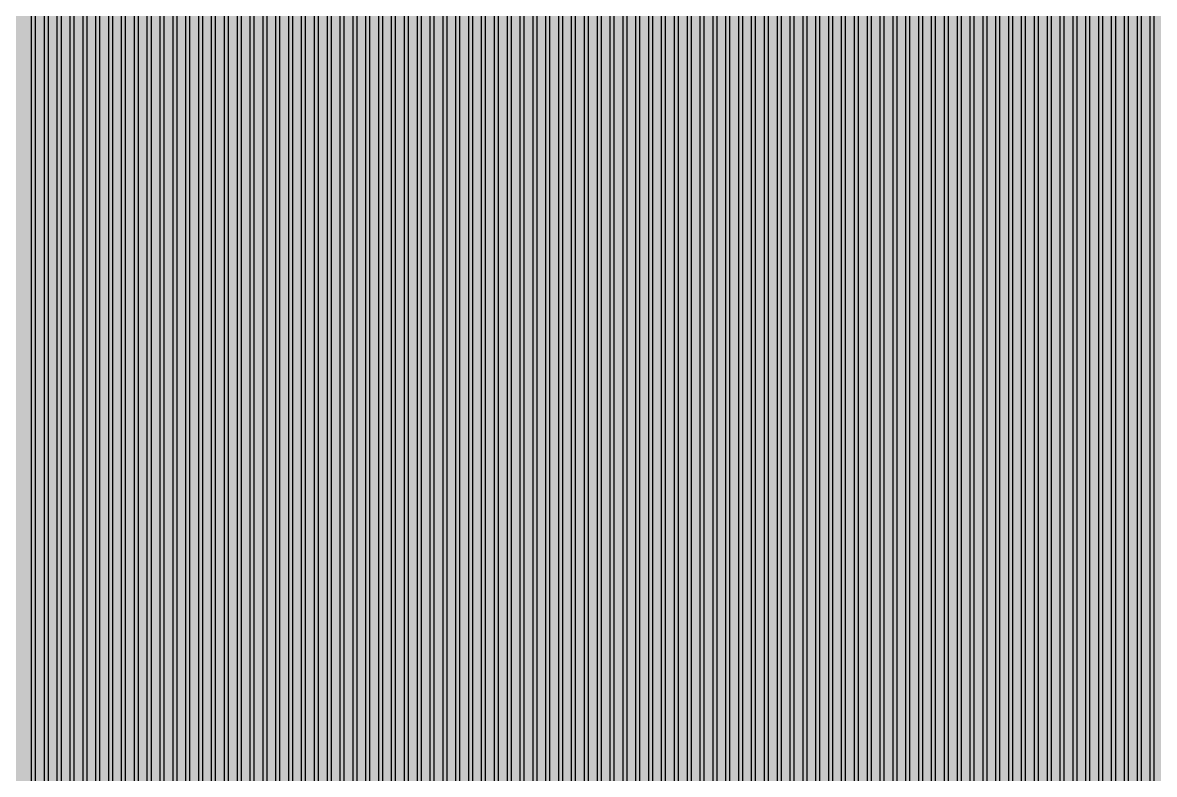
# Model space of a CAD drawing. Header units: metres. Extents: x -7231 to 10969, y -37556 to 1873.
# Drawn here: x 2868 to 3484, y -17365 to -16956 of the extents above; entities that cross this region are included whole.
import ezdxf

# ---------------------------------------------------------------- set-up
doc = ezdxf.new("R2010")
doc.units = ezdxf.units.M
for name, color, linetype in [('Metal1', 4, 'CONTINUOUS'), ('Metal2', 3, 'CONTINUOUS'), ('Polyimide', 7, 'CONTINUOUS')]:
    doc.layers.add(name, color=color, linetype=linetype)

msp = doc.modelspace()

# ---------------------------------------------------------------- hatches: boundary and pattern name
at = {"layer": 'Polyimide'}
msp.add_hatch(color=7, dxfattribs=at).paths.add_polyline_path([(4065.69, -468), (4066.67, -501.99), (4068.51, -535.99), (4071.41, -569.99), (4075.54, -603.99), (4081.04, -637.99), (4088.01, -671.99), (4096.52, -705.98), (4106.62, -739.98), (4118.33, -773.98), (4131.63, -807.98), (4146.49, -841.98), (4162.87, -875.98), (4180.68, -909.97), (4199.83, -943.97), (4220.22, -977.97), (4241.73, -1011.97), (4264.21, -1045.97), (4287.52, -1079.96), (4311.51, -1113.96), (4336.01, -1147.96), (4360.86, -1181.96), (4385.88, -1215.96), (4410.89, -1249.96), (4435.74, -1283.95), (4460.24, -1317.95), (4484.23, -1351.95), (4507.54, -1385.95), (4530.02, -1419.95), (4551.53, -1453.94), (4571.92, -1487.94), (4591.07, -1521.94), (4608.88, -1555.94), (4625.26, -1589.94), (4640.12, -1623.94), (4653.42, -1657.93), (4665.13, -1691.93), (4675.23, -1725.93), (4683.74, -1759.93), (4690.71, -1793.93), (4696.21, -1827.93), (4700.34, -1861.92), (4703.24, -1895.92), (4705.08, -1929.92), (4706.06, -1963.92), (4706.44, -1997.92), (4706.5, -2031.91), (4706.5, -4793.02), (4709.95, -4838.39), (4720.22, -4882.71), (4737.08, -4924.98), (4760.13, -4964.2), (4788.85, -4999.49), (4822.58, -5030.03), (4860.53, -5055.12), (4901.85, -5074.18), (4901.85, -5074.18), (4970.68, -5105.23), (5034.7, -5145.26), (5092.76, -5193.54), (5143.8, -5249.19), (5186.89, -5311.2), (5221.24, -5378.44), (5246.23, -5449.69), (5261.41, -5523.66), (5266.5, -5599), (5261.41, -5674.34), (5246.23, -5748.31), (5221.24, -5819.56), (5186.89, -5886.8), (5143.8, -5948.81), (5092.76, -6004.46), (5034.7, -6052.74), (4970.68, -6092.77), (4901.85, -6123.82), (4860.53, -6142.88), (4822.58, -6167.97), (4788.85, -6198.51), (4760.13, -6233.8), (4737.08, -6273.02), (4720.22, -6315.29), (4709.95, -6359.61), (4706.5, -6404.98), (4706.5, -9221.52), (4709.95, -9266.88), (4720.22, -9311.21), (4737.08, -9353.47), (4760.13, -9392.7), (4788.85, -9427.98), (4822.58, -9458.52), (4860.53, -9483.61), (4901.85, -9502.67), (4970.68, -9533.72), (5034.7, -9573.75), (5092.76, -9622.03), (5143.8, -9677.68), (5186.89, -9739.69), (5221.24, -9806.94), (5246.23, -9878.19), (5261.41, -9952.16), (5266.5, -10027.49), (5261.41, -10102.83), (5246.23, -10176.8), (5221.24, -10248.05), (5186.89, -10315.3), (5143.8, -10377.31), (5092.76, -10432.96), (5034.7, -10481.24), (4970.68, -10521.27), (4901.85, -10552.32), (4860.53, -10571.38), (4822.58, -10596.46), (4788.85, -10627), (4760.13, -10662.29), (4737.08, -10701.52), (4720.22, -10743.78), (4709.95, -10788.1), (4706.5, -10833.47), (4706.5, -13650.01), (4709.95, -13695.38), (4720.22, -13739.7), (4737.08, -13781.96), (4760.13, -13821.19), (4788.85, -13856.48), (4822.58, -13887.02), (4860.53, -13912.11), (4901.85, -13931.17), (4970.68, -13962.22), (5034.7, -14002.25), (5092.76, -14050.53), (5143.8, -14106.18), (5186.89, -14168.19), (5221.24, -14235.43), (5246.23, -14306.68), (5261.41, -14380.65), (5266.5, -14455.99), (5261.41, -14531.33), (5246.23, -14605.29), (5221.24, -14676.55), (5186.89, -14743.79), (5143.8, -14805.8), (5092.76, -14861.45), (5034.7, -14909.73), (4970.68, -14949.76), (4901.85, -14980.81), (4860.53, -14999.87), (4822.58, -15024.96), (4788.85, -15055.5), (4760.13, -15090.79), (4737.08, -15130.01), (4720.22, -15172.27), (4709.95, -15216.6), (4706.5, -15261.97), (4706.5, -15455.99), (4720.95, -15750.04), (4764.14, -16041.26), (4835.68, -16326.84), (4934.86, -16604.04), (5060.74, -16870.18), (5212.09, -17122.7), (5387.47, -17359.17), (5585.18, -17577.31), (5803.32, -17775.02), (6039.79, -17950.4), (6292.31, -18101.75), (6558.45, -18227.63), (6835.65, -18326.81), (7121.23, -18398.34), (7412.45, -18441.54), (7706.5, -18455.99), (9969.01, -18455.99), (10047.42, -18459.84), (10125.08, -18471.36), (10201.23, -18490.44), (10275.15, -18516.89), (10346.12, -18550.45), (10413.46, -18590.81), (10476.52, -18637.58), (10534.69, -18690.3), (10587.41, -18748.47), (10634.18, -18811.53), (10674.54, -18878.87), (10708.11, -18949.84), (10734.56, -19023.76), (10753.63, -19099.92), (10765.15, -19177.58), (10769.01, -19255.99), (10769.01, -20895.8), (10730.24, -20951.41), (10694.6, -21009.08), (10662.21, -21068.63), (10633.17, -21129.89), (10607.55, -21192.66), (10585.45, -21256.74), (10566.93, -21321.96), (10552.05, -21388.09), (10540.84, -21454.95), (10533.35, -21522.33), (10529.6, -21590.02), (10529.6, -21657.81), (10533.35, -21725.5), (10540.84, -21792.87), (10552.05, -21859.73), (10566.93, -21925.87), (10585.45, -21991.08), (10607.55, -22055.17), (10633.17, -22117.94), (10662.21, -22179.19), (10694.6, -22238.74), (10730.24, -22296.41), (10769.01, -22352.03), (10769.01, -32454.24), (10728.74, -32510.49), (10691.72, -32568.92), (10658.05, -32629.35), (10627.85, -32691.58), (10601.2, -32755.42), (10578.21, -32820.67), (10558.93, -32887.1), (10543.44, -32954.52), (10531.77, -33022.71), (10523.97, -33091.44), (10520.07, -33160.51), (10520.07, -33229.69), (10523.97, -33298.75), (10531.77, -33367.49), (10543.44, -33435.67), (10558.93, -33503.09), (10578.21, -33569.53), (10601.2, -33634.77), (10627.85, -33698.61), (10658.05, -33760.85), (10691.72, -33821.28), (10728.74, -33879.71), (10769.01, -33935.96), (10769.01, -36556), (10765.15, -36634.41), (10753.63, -36712.07), (10734.56, -36788.23), (10708.11, -36862.15), (10674.54, -36933.12), (10634.18, -37000.46), (10587.41, -37063.51), (10534.69, -37121.69), (10476.52, -37174.41), (10413.46, -37221.18), (10346.12, -37261.54), (10275.15, -37295.1), (10201.23, -37321.55), (10125.08, -37340.63), (10047.42, -37352.15), (9969.01, -37356), (-6231.01, -37356), (-6309.42, -37352.15), (-6387.08, -37340.63), (-6463.23, -37321.55), (-6537.15, -37295.1), (-6608.12, -37261.54), (-6675.46, -37221.18), (-6738.52, -37174.41), (-6796.69, -37121.69), (-6849.41, -37063.51), (-6896.18, -37000.46), (-6936.54, -36933.12), (-6970.11, -36862.15), (-6996.56, -36788.23), (-7015.63, -36712.07), (-7027.15, -36634.41), (-7031.01, -36556), (-7031.01, -33936), (-6990.74, -33879.75), (-6953.7, -33821.31), (-6920.03, -33760.88), (-6889.82, -33698.64), (-6863.18, -33634.8), (-6840.18, -33569.55), (-6820.9, -33503.11), (-6805.4, -33435.69), (-6793.74, -33367.49), (-6785.94, -33298.75), (-6782.03, -33229.68), (-6782.03, -33160.5), (-6785.94, -33091.43), (-6793.74, -33022.69), (-6805.4, -32954.5), (-6820.9, -32887.07), (-6840.18, -32820.63), (-6863.18, -32755.39), (-6889.82, -32691.54), (-6920.03, -32629.3), (-6953.7, -32568.87), (-6990.74, -32510.43), (-7031.01, -32454.18), (-7031.01, -22364.83), (-6990.74, -22308.58), (-6953.7, -22250.14), (-6920.03, -22189.71), (-6889.82, -22127.47), (-6863.18, -22063.62), (-6840.18, -21998.38), (-6820.9, -21931.94), (-6805.4, -21864.51), (-6793.74, -21796.32), (-6785.94, -21727.58), (-6782.03, -21658.51), (-6782.03, -21589.33), (-6785.94, -21520.26), (-6793.74, -21451.52), (-6805.4, -21383.32), (-6820.9, -21315.9), (-6840.18, -21249.46), (-6863.18, -21184.21), (-6889.82, -21120.37), (-6920.03, -21058.13), (-6953.7, -20997.7), (-6990.74, -20939.26), (-7031.01, -20883.01), (-7031.01, -19255.99), (-7027.15, -19177.58), (-7015.63, -19099.92), (-6996.56, -19023.76), (-6970.11, -18949.84), (-6936.54, -18878.87), (-6896.18, -18811.53), (-6849.41, -18748.47), (-6796.69, -18690.3), (-6738.52, -18637.58), (-6675.46, -18590.81), (-6608.12, -18550.45), (-6537.15, -18516.89), (-6463.23, -18490.44), (-6387.08, -18471.36), (-6309.42, -18459.84), (-6231.01, -18455.99), (-3968.5, -18455.99), (-3674.45, -18441.54), (-3383.23, -18398.34), (-3097.65, -18326.81), (-2820.45, -18227.63), (-2554.31, -18101.75), (-2301.79, -17950.4), (-2065.32, -17775.02), (-1847.18, -17577.31), (-1649.47, -17359.17), (-1474.09, -17122.7), (-1322.74, -16870.18), (-1196.86, -16604.04), (-1097.68, -16326.84), (-1026.14, -16041.26), (-982.95, -15750.04), (-968.5, -15455.99), (-968.5, -15261.97), (-971.95, -15216.6), (-982.22, -15172.27), (-999.08, -15130.01), (-1022.13, -15090.79), (-1050.85, -15055.5), (-1084.58, -15024.96), (-1122.53, -14999.87), (-1163.85, -14980.81), (-1232.68, -14949.76), (-1296.7, -14909.73), (-1354.76, -14861.45), (-1405.8, -14805.8), (-1448.89, -14743.79), (-1483.24, -14676.55), (-1508.23, -14605.29), (-1523.41, -14531.33), (-1528.5, -14455.99), (-1523.41, -14380.65), (-1508.23, -14306.68), (-1483.24, -14235.43), (-1448.89, -14168.19), (-1405.8, -14106.18), (-1354.76, -14050.53), (-1296.7, -14002.25), (-1232.68, -13962.22), (-1163.85, -13931.17), (-1122.53, -13912.11), (-1084.58, -13887.02), (-1050.85, -13856.48), (-1022.13, -13821.19), (-999.08, -13781.96), (-982.22, -13739.7), (-971.95, -13695.38), (-968.5, -13650.01), (-968.5, -12309.64), (-971.95, -12264.27), (-982.22, -12219.94), (-999.08, -12177.68), (-1022.13, -12138.46), (-1050.85, -12103.17), (-1084.58, -12072.63), (-1122.53, -12047.54), (-1163.85, -12028.48), (-1232.68, -11997.43), (-1296.7, -11957.4), (-1354.76, -11909.12), (-1405.8, -11853.47), (-1448.89, -11791.46), (-1483.24, -11724.22), (-1508.23, -11652.96), (-1523.41, -11579), (-1528.5, -11503.66), (-1523.41, -11428.32), (-1508.23, -11354.35), (-1483.24, -11283.1), (-1448.89, -11215.86), (-1405.8, -11153.85), (-1354.76, -11098.2), (-1296.7, -11049.92), (-1232.68, -11009.89), (-1163.85, -10978.84), (-1122.53, -10959.78), (-1084.58, -10934.69), (-1050.85, -10904.15), (-1022.13, -10868.86), (-999.08, -10829.63), (-982.22, -10787.37), (-971.95, -10743.05), (-968.5, -10697.68), (-968.5, -9357.31), (-971.95, -9311.94), (-982.22, -9267.62), (-999.08, -9225.35), (-1022.13, -9186.13), (-1050.85, -9150.84), (-1084.58, -9120.3), (-1122.53, -9095.21), (-1163.85, -9076.15), (-1163.85, -9076.15), (-1232.68, -9045.1), (-1296.7, -9005.07), (-1354.76, -8956.79), (-1405.8, -8901.14), (-1448.89, -8839.13), (-1483.24, -8771.89), (-1508.23, -8700.64), (-1523.41, -8626.67), (-1528.5, -8551.33), (-1523.41, -8475.99), (-1508.23, -8402.02), (-1483.24, -8330.77), (-1448.89, -8263.53), (-1405.8, -8201.52), (-1354.76, -8145.87), (-1296.7, -8097.59), (-1232.68, -8057.56), (-1163.85, -8026.51), (-1163.85, -8026.51), (-1122.53, -8007.45), (-1084.58, -7982.36), (-1050.85, -7951.82), (-1022.13, -7916.53), (-999.08, -7877.31), (-982.22, -7835.04), (-971.95, -7790.72), (-968.5, -7745.35), (-968.5, -6404.98), (-971.95, -6359.61), (-982.22, -6315.29), (-999.08, -6273.02), (-1022.13, -6233.8), (-1050.85, -6198.51), (-1084.58, -6167.97), (-1122.53, -6142.88), (-1163.85, -6123.82), (-1163.85, -6123.82), (-1232.68, -6092.77), (-1296.7, -6052.74), (-1354.76, -6004.46), (-1405.8, -5948.81), (-1448.89, -5886.8), (-1483.24, -5819.56), (-1508.23, -5748.31), (-1523.41, -5674.34), (-1528.5, -5599), (-1523.41, -5523.66), (-1508.23, -5449.69), (-1483.24, -5378.44), (-1448.89, -5311.2), (-1405.8, -5249.19), (-1354.76, -5193.54), (-1296.7, -5145.26), (-1232.68, -5105.23), (-1163.85, -5074.18), (-1163.85, -5074.18), (-1122.53, -5055.12), (-1084.58, -5030.03), (-1050.85, -4999.49), (-1022.13, -4964.2), (-999.08, -4924.98), (-982.22, -4882.71), (-971.95, -4838.39), (-968.5, -4793.02), (-968.5, -2031.91), (-968.44, -1997.92), (-968.06, -1963.92), (-967.05, -1929.92), (-965.18, -1895.92), (-962.22, -1861.92), (-958.01, -1827.93), (-952.41, -1793.93), (-945.31, -1759.93), (-936.64, -1725.93), (-926.35, -1691.93), (-914.43, -1657.93), (-900.88, -1623.94), (-885.74, -1589.94), (-869.05, -1555.94), (-850.91, -1521.94), (-831.4, -1487.94), (-810.63, -1453.94), (-788.72, -1419.95), (-765.82, -1385.95), (-742.07, -1351.95), (-717.63, -1317.95), (-692.67, -1283.95), (-667.36, -1249.96), (-641.88, -1215.96), (-616.39, -1181.96), (-591.08, -1147.96), (-566.12, -1113.96), (-541.68, -1079.96), (-517.93, -1045.97), (-495.03, -1011.97), (-473.12, -977.97), (-452.35, -943.97), (-432.84, -909.97), (-414.7, -875.98), (-398.01, -841.98), (-382.87, -807.98), (-369.32, -773.98), (-357.4, -739.98), (-347.11, -705.98), (-338.44, -671.99), (-331.34, -637.99), (-325.74, -603.99), (-321.53, -569.99), (-318.57, -535.99), (-316.7, -501.99), (-315.69, -468), (-315.31, -434), (-315.25, -400), (-315.25, 401), (-315.25, 451), (-315.25, 1644), (-270.25, 1644), (-270.03, 1637.13), (-269.35, 1630.29), (-268.23, 1623.52), (-266.67, 1616.82), (-264.68, 1610.25), (-262.26, 1603.82), (-259.42, 1597.56), (-256.18, 1591.5), (-252.55, 1585.67), (-248.55, 1580.08), (-244.19, 1574.77), (-239.5, 1569.75), (-234.48, 1565.06), (-229.17, 1560.7), (-223.58, 1556.7), (-217.75, 1553.07), (-211.69, 1549.83), (-205.43, 1546.99), (-199, 1544.57), (-192.43, 1542.58), (-185.73, 1541.02), (-178.96, 1539.9), (-172.12, 1539.22), (-165.25, 1539), (-158.38, 1539.22), (-151.54, 1539.9), (-144.77, 1541.02), (-138.07, 1542.58), (-131.5, 1544.57), (-125.07, 1546.99), (-118.81, 1549.83), (-112.75, 1553.07), (-106.92, 1556.7), (-101.33, 1560.7), (-96.02, 1565.06), (-91, 1569.75), (-86.31, 1574.77), (-81.95, 1580.08), (-77.95, 1585.67), (-74.32, 1591.5), (-71.08, 1597.56), (-68.24, 1603.82), (-65.82, 1610.25), (-63.83, 1616.82), (-62.27, 1623.52), (-61.15, 1630.29), (-60.47, 1637.13), (-60.25, 1644), (1853, 1644), (1853, 1573), (3815.25, 1573), (3815.46, 1579.54), (3816.11, 1586.05), (3817.17, 1592.51), (3818.66, 1598.88), (3820.56, 1605.14), (3822.86, 1611.27), (3825.56, 1617.23), (3828.65, 1623), (3832.1, 1628.56), (3835.91, 1633.88), (3840.07, 1638.93), (3844.54, 1643.71), (3849.32, 1648.18), (3854.37, 1652.34), (3859.69, 1656.15), (3865.25, 1659.6), (3871.02, 1662.69), (3876.98, 1665.39), (3883.11, 1667.69), (3889.37, 1669.59), (3895.74, 1671.08), (3902.2, 1672.14), (3908.71, 1672.79), (3915.25, 1673), (3921.79, 1672.79), (3928.3, 1672.14), (3934.76, 1671.08), (3941.13, 1669.59), (3947.39, 1667.69), (3953.52, 1665.39), (3959.48, 1662.69), (3965.25, 1659.6), (3970.81, 1656.15), (3976.13, 1652.34), (3981.18, 1648.18), (3985.96, 1643.71), (3990.43, 1638.93), (3994.59, 1633.88), (3998.4, 1628.56), (4001.85, 1623), (4004.94, 1617.23), (4007.64, 1611.27), (4009.94, 1605.14), (4011.84, 1598.88), (4013.33, 1592.51), (4014.39, 1586.05), (4015.04, 1579.54), (4015.25, 1573), (4065.25, 1573), (4065.25, 451), (4065.25, 401), (4065.25, -400), (4065.31, -434), (4065.69, -468)])

# ---------------------------------------------------------------- linework, layer by layer
at = {"layer": 'Metal1'}
for points in [[(2815.28, -17789.04), (2824.46, -17766.54), (2833.65, -17744.04), (2842.83, -17721.54), (2852.02, -17699.04), (2861.2, -17676.54), (2870.39, -17654.04), (2875.86, -17640.63), (2879.5, -17622.1), (2879.5, -16631.91), (2881.5, -16631.91), (2881.5, -17622.29), (2877.79, -17641.2), (2872.24, -17654.79), (2863.06, -17677.29), (2853.87, -17699.79), (2844.68, -17722.3), (2835.5, -17744.8), (2826.31, -17767.3), (2817.13, -17789.8)], [(2828.39, -17789.04), (2837.7, -17766.54), (2847.01, -17744.04), (2856.33, -17721.54), (2865.64, -17699.03), (2874.95, -17676.53), (2884.26, -17654.03), (2889.81, -17640.62), (2893.5, -17622.08), (2893.5, -16631.91), (2895.5, -16631.91), (2895.5, -17622.27), (2891.74, -17641.21), (2886.11, -17654.8), (2876.8, -17677.3), (2867.49, -17699.8), (2858.17, -17722.3), (2848.86, -17744.8), (2839.55, -17767.3), (2830.24, -17789.8)], [(2841.5, -17789.03), (2850.94, -17766.53), (2860.38, -17744.03), (2869.82, -17721.53), (2879.26, -17699.03), (2888.7, -17676.53), (2898.14, -17654.03), (2903.76, -17640.62), (2907.5, -17622.05), (2907.5, -16631.91), (2909.5, -16631.91), (2909.5, -17622.25), (2905.68, -17641.21), (2899.98, -17654.8), (2890.54, -17677.3), (2881.1, -17699.8), (2871.66, -17722.3), (2862.22, -17744.8), (2852.78, -17767.31), (2843.35, -17789.81)], [(2854.61, -17789.03), (2864.18, -17766.53), (2873.75, -17744.03), (2883.31, -17721.53), (2892.88, -17699.03), (2902.45, -17676.52), (2912.01, -17654.02), (2917.71, -17640.62), (2921.5, -17622.03), (2921.5, -16631.91), (2923.5, -16631.91), (2923.5, -17622.24), (2919.63, -17641.21), (2913.85, -17654.81), (2904.29, -17677.31), (2894.72, -17699.81), (2885.15, -17722.31), (2875.59, -17744.81), (2866.02, -17767.31), (2856.45, -17789.81)], [(2867.73, -17789.02), (2877.42, -17766.52), (2887.11, -17744.02), (2896.81, -17721.52), (2906.5, -17699.02), (2916.19, -17676.52), (2925.89, -17654.02), (2931.66, -17640.61), (2935.5, -17622.01), (2935.5, -16631.91), (2937.5, -16631.91), (2937.5, -17622.22), (2933.58, -17641.22), (2927.72, -17654.81), (2918.03, -17677.31), (2908.34, -17699.81), (2898.64, -17722.31), (2888.95, -17744.81), (2879.26, -17767.31), (2869.56, -17789.82)], [(2880.84, -17789.02), (2890.66, -17766.52), (2900.48, -17744.02), (2910.3, -17721.52), (2920.12, -17699.02), (2929.94, -17676.52), (2939.76, -17654.02), (2945.61, -17640.61), (2949.5, -17621.99), (2949.5, -16631.91), (2951.5, -16631.91), (2951.5, -17622.2), (2947.53, -17641.22), (2941.6, -17654.82), (2931.77, -17677.32), (2921.95, -17699.82), (2912.13, -17722.32), (2902.31, -17744.82), (2892.49, -17767.32), (2882.67, -17789.82)], [(2893.95, -17789.02), (2903.9, -17766.51), (2913.85, -17744.01), (2923.79, -17721.51), (2933.74, -17699.01), (2943.69, -17676.51), (2953.64, -17654.01), (2959.56, -17640.61), (2963.5, -17621.97), (2963.5, -16631.91), (2965.5, -16631.91), (2965.5, -17622.18), (2961.48, -17641.22), (2955.47, -17654.82), (2945.52, -17677.32), (2935.57, -17699.82), (2925.62, -17722.32), (2915.67, -17744.82), (2905.73, -17767.32), (2895.78, -17789.82)], [(2907.06, -17789.01), (2917.14, -17766.51), (2927.21, -17744.01), (2937.29, -17721.51), (2947.36, -17699.01), (2957.44, -17676.51), (2967.51, -17654.01), (2973.51, -17640.6), (2977.5, -17621.95), (2977.5, -16631.91), (2979.5, -16631.91), (2979.5, -17622.16), (2975.43, -17641.23), (2969.34, -17654.82), (2959.26, -17677.32), (2949.19, -17699.83), (2939.11, -17722.33), (2929.04, -17744.83), (2918.96, -17767.33), (2908.89, -17789.83)], [(2920.17, -17789.01), (2930.38, -17766.51), (2940.58, -17744.01), (2950.78, -17721.5), (2960.98, -17699), (2971.18, -17676.5), (2981.39, -17654), (2987.46, -17640.6), (2991.5, -17621.93), (2991.5, -16631.91), (2993.5, -16631.91), (2993.5, -17622.14), (2989.37, -17641.23), (2983.21, -17654.83), (2973.01, -17677.33), (2962.8, -17699.83), (2952.6, -17722.33), (2942.4, -17744.83), (2932.2, -17767.33), (2921.99, -17789.83)], [(2933.29, -17789), (2943.61, -17766.5), (2953.94, -17744), (2964.27, -17721.5), (2974.6, -17699), (2984.93, -17676.5), (2995.26, -17654), (3001.41, -17640.6), (3005.5, -17621.9), (3005.5, -16631.91), (3007.5, -16631.91), (3007.5, -17622.12), (3003.32, -17641.23), (2997.08, -17654.83), (2986.75, -17677.33), (2976.42, -17699.83), (2966.09, -17722.33), (2955.76, -17744.84), (2945.43, -17767.34), (2935.1, -17789.84)], [(2946.4, -17789), (2956.85, -17766.5), (2967.31, -17744), (2977.77, -17721.5), (2988.22, -17699), (2998.68, -17676.49), (3009.14, -17653.99), (3015.36, -17640.59), (3019.5, -17621.88), (3019.5, -16631.91), (3021.5, -16631.91), (3021.5, -17622.1), (3017.27, -17641.24), (3010.95, -17654.84), (3000.49, -17677.34), (2990.04, -17699.84), (2979.58, -17722.34), (2969.12, -17744.84), (2958.67, -17767.34), (2948.21, -17789.84)], [(2959.51, -17788.99), (2970.09, -17766.49), (2980.68, -17743.99), (2991.26, -17721.49), (3001.84, -17698.99), (3012.43, -17676.49), (3023.01, -17653.99), (3029.31, -17640.59), (3033.5, -17621.86), (3033.5, -16631.91), (3035.5, -16631.91), (3035.5, -17622.08), (3031.22, -17641.24), (3024.82, -17654.84), (3014.24, -17677.34), (3003.65, -17699.84), (2993.07, -17722.34), (2982.49, -17744.84), (2971.9, -17767.34), (2961.32, -17789.85)], [(2972.62, -17788.99), (2983.33, -17766.49), (2994.04, -17743.99), (3004.75, -17721.49), (3015.46, -17698.99), (3026.18, -17676.49), (3036.89, -17653.99), (3043.26, -17640.59), (3047.5, -17621.84), (3047.5, -16631.91), (3049.5, -16631.91), (3049.5, -17622.06), (3045.17, -17641.24), (3038.69, -17654.85), (3027.98, -17677.35), (3017.27, -17699.85), (3006.56, -17722.35), (2995.85, -17744.85), (2985.14, -17767.35), (2974.43, -17789.85)], [(2985.73, -17788.99), (2996.57, -17766.48), (3007.41, -17743.98), (3018.25, -17721.48), (3029.09, -17698.98), (3039.92, -17676.48), (3050.76, -17653.98), (3057.21, -17640.58), (3061.5, -17621.81), (3061.5, -16631.91), (3063.5, -16631.91), (3063.5, -17622.04), (3059.11, -17641.25), (3052.56, -17654.85), (3041.72, -17677.35), (3030.89, -17699.85), (3020.05, -17722.35), (3009.21, -17744.85), (2998.37, -17767.35), (2987.54, -17789.85)], [(2998.85, -17788.98), (3009.81, -17766.48), (3020.78, -17743.98), (3031.74, -17721.48), (3042.71, -17698.98), (3053.67, -17676.48), (3064.64, -17653.98), (3071.17, -17640.58), (3075.5, -17621.79), (3075.5, -16631.91), (3077.5, -16631.91), (3077.5, -17622.02), (3073.06, -17641.25), (3066.43, -17654.85), (3055.47, -17677.35), (3044.5, -17699.85), (3033.54, -17722.36), (3022.57, -17744.86), (3011.61, -17767.36), (3000.64, -17789.86)], [(3011.96, -17788.98), (3023.05, -17766.48), (3034.14, -17743.98), (3045.23, -17721.48), (3056.33, -17698.97), (3067.42, -17676.47), (3078.51, -17653.97), (3085.12, -17640.58), (3089.5, -17621.77), (3089.5, -16631.91), (3091.5, -16631.91), (3091.5, -17622), (3087.01, -17641.25), (3080.3, -17654.86), (3069.21, -17677.36), (3058.12, -17699.86), (3047.03, -17722.36), (3035.94, -17744.86), (3024.84, -17767.36), (3013.75, -17789.86)], [(3025.07, -17788.97), (3036.29, -17766.47), (3047.51, -17743.97), (3058.73, -17721.47), (3069.95, -17698.97), (3081.17, -17676.47), (3092.39, -17653.97), (3099.07, -17640.57), (3103.5, -17621.74), (3103.5, -16631.91), (3105.5, -16631.91), (3105.5, -17621.97), (3100.96, -17641.26), (3094.18, -17654.86), (3082.96, -17677.36), (3071.74, -17699.86), (3060.52, -17722.36), (3049.3, -17744.86), (3038.08, -17767.37), (3026.86, -17789.87)], [(3038.18, -17788.97), (3049.53, -17766.47), (3060.87, -17743.97), (3072.22, -17721.47), (3083.57, -17698.97), (3094.91, -17676.47), (3106.26, -17653.97), (3113.02, -17640.57), (3117.5, -17621.72), (3117.5, -16631.91), (3119.5, -16631.91), (3119.5, -17621.95), (3114.91, -17641.26), (3108.05, -17654.87), (3096.7, -17677.37), (3085.35, -17699.87), (3074.01, -17722.37), (3062.66, -17744.87), (3051.31, -17767.37), (3039.97, -17789.87)], [(3051.29, -17788.97), (3062.77, -17766.46), (3074.24, -17743.96), (3085.71, -17721.46), (3097.19, -17698.96), (3108.66, -17676.46), (3120.14, -17653.96), (3126.97, -17640.57), (3131.5, -17621.69), (3131.5, -16631.91), (3133.5, -16631.91), (3133.5, -17621.93), (3128.86, -17641.26), (3121.92, -17654.87), (3110.44, -17677.37), (3098.97, -17699.87), (3087.5, -17722.37), (3076.02, -17744.87), (3064.55, -17767.37), (3053.08, -17789.87)], [(3064.41, -17788.96), (3076.01, -17766.46), (3087.61, -17743.96), (3099.21, -17721.46), (3110.81, -17698.96), (3122.41, -17676.46), (3134.01, -17653.96), (3140.92, -17640.56), (3145.5, -17621.67), (3145.5, -16631.91), (3147.5, -16631.91), (3147.5, -17621.91), (3142.8, -17641.27), (3135.79, -17654.87), (3124.19, -17677.37), (3112.59, -17699.87), (3100.99, -17722.38), (3089.38, -17744.88), (3077.78, -17767.38), (3066.18, -17789.88)], [(3077.52, -17788.96), (3089.25, -17766.46), (3100.97, -17743.96), (3112.7, -17721.46), (3124.43, -17698.95), (3136.16, -17676.45), (3147.89, -17653.95), (3154.87, -17640.56), (3159.5, -17621.64), (3159.5, -16631.91), (3161.5, -16631.91), (3161.5, -17621.89), (3156.75, -17641.27), (3149.66, -17654.88), (3137.93, -17677.38), (3126.2, -17699.88), (3114.48, -17722.38), (3102.75, -17744.88), (3091.02, -17767.38), (3079.29, -17789.88)], [(3090.63, -17788.95), (3102.49, -17766.45), (3114.34, -17743.95), (3126.2, -17721.45), (3138.05, -17698.95), (3149.91, -17676.45), (3161.76, -17653.95), (3168.82, -17640.56), (3173.5, -17621.62), (3173.5, -16631.91), (3175.5, -16631.91), (3175.5, -17621.86), (3170.7, -17641.27), (3163.53, -17654.88), (3151.67, -17677.38), (3139.82, -17699.88), (3127.96, -17722.38), (3116.11, -17744.88), (3104.25, -17767.38), (3092.4, -17789.89)], [(3103.74, -17788.95), (3115.72, -17766.45), (3127.71, -17743.95), (3139.69, -17721.45), (3151.67, -17698.95), (3163.65, -17676.45), (3175.64, -17653.95), (3182.77, -17640.55), (3187.5, -17621.59), (3187.5, -16631.91), (3189.5, -16631.91), (3189.5, -17621.84), (3184.65, -17641.28), (3177.4, -17654.89), (3165.42, -17677.39), (3153.44, -17699.89), (3141.45, -17722.39), (3129.47, -17744.89), (3117.49, -17767.39), (3105.51, -17789.89)], [(3116.85, -17788.95), (3128.96, -17766.44), (3141.07, -17743.94), (3153.18, -17721.44), (3165.29, -17698.94), (3177.4, -17676.44), (3189.51, -17653.94), (3196.72, -17640.55), (3201.5, -17621.57), (3201.5, -16631.91), (3203.5, -16631.91), (3203.5, -17621.82), (3198.6, -17641.28), (3191.27, -17654.89), (3179.16, -17677.39), (3167.05, -17699.89), (3154.94, -17722.39), (3142.83, -17744.89), (3130.72, -17767.39), (3118.62, -17789.89)], [(3129.97, -17788.94), (3142.2, -17766.44), (3154.44, -17743.94), (3166.68, -17721.44), (3178.91, -17698.94), (3191.15, -17676.44), (3203.39, -17653.94), (3210.67, -17640.55), (3215.5, -17621.54), (3215.5, -16631.91), (3217.5, -16631.91), (3217.5, -17621.79), (3212.54, -17641.28), (3205.14, -17654.89), (3192.91, -17677.39), (3180.67, -17699.89), (3168.43, -17722.4), (3156.2, -17744.9), (3143.96, -17767.4), (3131.72, -17789.9)], [(3143.08, -17788.94), (3155.44, -17766.44), (3167.81, -17743.94), (3180.17, -17721.44), (3192.53, -17698.94), (3204.9, -17676.43), (3217.26, -17653.93), (3224.62, -17640.54), (3229.5, -17621.52), (3229.5, -16631.91), (3231.5, -16631.91), (3231.5, -17621.77), (3226.49, -17641.29), (3219.01, -17654.9), (3206.65, -17677.4), (3194.29, -17699.9), (3181.92, -17722.4), (3169.56, -17744.9), (3157.2, -17767.4), (3144.83, -17789.9)], [(3156.19, -17788.93), (3168.68, -17766.43), (3181.17, -17743.93), (3193.66, -17721.43), (3206.15, -17698.93), (3218.64, -17676.43), (3231.13, -17653.93), (3238.57, -17640.54), (3243.5, -17621.49), (3243.5, -16631.91), (3245.5, -16631.91), (3245.5, -17621.75), (3240.44, -17641.29), (3232.88, -17654.9), (3220.39, -17677.4), (3207.9, -17699.9), (3195.41, -17722.4), (3182.92, -17744.9), (3170.43, -17767.4), (3157.94, -17789.9)], [(3169.3, -17788.93), (3181.92, -17766.43), (3194.54, -17743.93), (3207.16, -17721.43), (3219.77, -17698.93), (3232.39, -17676.43), (3245.01, -17653.93), (3252.52, -17640.54), (3257.5, -17621.47), (3257.5, -16631.91), (3259.5, -16631.91), (3259.5, -17621.72), (3254.39, -17641.29), (3246.75, -17654.9), (3234.14, -17677.41), (3221.52, -17699.91), (3208.9, -17722.41), (3196.28, -17744.91), (3183.67, -17767.41), (3171.05, -17789.91)], [(3182.42, -17788.93), (3195.16, -17766.43), (3207.91, -17743.93), (3220.65, -17721.42), (3233.4, -17698.92), (3246.14, -17676.42), (3258.88, -17653.92), (3266.47, -17640.53), (3271.5, -17621.44), (3271.5, -16631.91), (3273.5, -16631.91), (3273.5, -17621.7), (3268.34, -17641.3), (3260.63, -17654.91), (3247.88, -17677.41), (3235.14, -17699.91), (3222.39, -17722.41), (3209.65, -17744.91), (3196.9, -17767.41), (3184.16, -17789.91)], [(3195.53, -17788.92), (3208.4, -17766.42), (3221.27, -17743.92), (3234.14, -17721.42), (3247.02, -17698.92), (3259.89, -17676.42), (3272.76, -17653.92), (3280.42, -17640.53), (3285.5, -17621.42), (3285.5, -16631.91), (3287.5, -16631.91), (3287.5, -17621.68), (3282.28, -17641.3), (3274.5, -17654.91), (3261.62, -17677.41), (3248.75, -17699.91), (3235.88, -17722.41), (3223.01, -17744.91), (3210.14, -17767.42), (3197.26, -17789.92)], [(3208.64, -17788.92), (3221.64, -17766.42), (3234.64, -17743.92), (3247.64, -17721.42), (3260.64, -17698.92), (3273.64, -17676.42), (3286.63, -17653.92), (3294.37, -17640.53), (3299.5, -17621.39), (3299.5, -16631.91), (3301.5, -16631.91), (3301.5, -17621.65), (3296.23, -17641.3), (3288.37, -17654.92), (3275.37, -17677.42), (3262.37, -17699.92), (3249.37, -17722.42), (3236.37, -17744.92), (3223.37, -17767.42), (3210.37, -17789.92)], [(3221.75, -17788.92), (3234.88, -17766.41), (3248, -17743.91), (3261.13, -17721.41), (3274.26, -17698.91), (3287.38, -17676.41), (3300.51, -17653.91), (3308.32, -17640.53), (3313.5, -17621.36), (3313.5, -16631.91), (3315.5, -16631.91), (3315.5, -17621.63), (3310.18, -17641.3), (3302.24, -17654.92), (3289.11, -17677.42), (3275.98, -17699.92), (3262.86, -17722.42), (3249.73, -17744.92), (3236.61, -17767.42), (3223.48, -17789.92)], [(3234.86, -17788.91), (3248.12, -17766.41), (3261.37, -17743.91), (3274.62, -17721.41), (3287.88, -17698.91), (3301.13, -17676.41), (3314.38, -17653.91), (3322.27, -17640.52), (3327.5, -17621.34), (3327.5, -16631.91), (3329.5, -16631.91), (3329.5, -17621.6), (3324.13, -17641.31), (3316.11, -17654.92), (3302.85, -17677.42), (3289.6, -17699.92), (3276.35, -17722.42), (3263.09, -17744.93), (3249.84, -17767.43), (3236.59, -17789.93)], [(3247.98, -17788.91), (3261.36, -17766.41), (3274.74, -17743.91), (3288.12, -17721.41), (3301.5, -17698.91), (3314.88, -17676.4), (3328.26, -17653.9), (3336.22, -17640.52), (3341.5, -17621.31), (3341.5, -16631.91), (3343.5, -16631.91), (3343.5, -17621.58), (3338.08, -17641.31), (3329.98, -17654.93), (3316.6, -17677.43), (3303.22, -17699.93), (3289.84, -17722.43), (3276.46, -17744.93), (3263.08, -17767.43), (3249.7, -17789.93)], [(3261.09, -17788.9), (3274.6, -17766.4), (3288.1, -17743.9), (3301.61, -17721.4), (3315.12, -17698.9), (3328.63, -17676.4), (3342.13, -17653.9), (3350.17, -17640.52), (3355.5, -17621.28), (3355.5, -16631.91), (3357.5, -16631.91), (3357.5, -17621.55), (3352.02, -17641.31), (3343.85, -17654.93), (3330.34, -17677.43), (3316.83, -17699.93), (3303.33, -17722.43), (3289.82, -17744.93), (3276.31, -17767.43), (3262.8, -17789.93)], [(3274.2, -17788.9), (3287.84, -17766.4), (3301.47, -17743.9), (3315.11, -17721.4), (3328.74, -17698.9), (3342.38, -17676.4), (3356.01, -17653.9), (3364.12, -17640.51), (3369.5, -17621.25), (3369.5, -16631.91), (3371.5, -16631.91), (3371.5, -17621.53), (3365.97, -17641.32), (3357.72, -17654.93), (3344.09, -17677.43), (3330.45, -17699.93), (3316.82, -17722.44), (3303.18, -17744.94), (3289.55, -17767.44), (3275.91, -17789.94)], [(3287.31, -17788.9), (3301.07, -17766.4), (3314.84, -17743.9), (3328.6, -17721.4), (3342.36, -17698.89), (3356.12, -17676.39), (3369.88, -17653.89), (3378.07, -17640.51), (3383.5, -17621.23), (3383.5, -16631.91), (3385.5, -16631.91), (3385.5, -17621.5), (3379.92, -17641.32), (3371.59, -17654.94), (3357.83, -17677.44), (3344.07, -17699.94), (3330.31, -17722.44), (3316.54, -17744.94), (3302.78, -17767.44), (3289.02, -17789.94)], [(3300.43, -17788.89), (3314.31, -17766.39), (3328.2, -17743.89), (3342.09, -17721.39), (3355.98, -17698.89), (3369.87, -17676.39), (3383.76, -17653.89), (3392.02, -17640.51), (3397.5, -17621.2), (3397.5, -16631.91), (3399.5, -16631.91), (3399.5, -17621.48), (3393.87, -17641.32), (3385.46, -17654.94), (3371.57, -17677.44), (3357.68, -17699.94), (3343.79, -17722.44), (3329.91, -17744.94), (3316.02, -17767.44), (3302.13, -17789.94)], [(3313.54, -17788.89), (3327.55, -17766.39), (3341.57, -17743.89), (3355.59, -17721.39), (3369.6, -17698.89), (3383.62, -17676.39), (3397.63, -17653.89), (3405.97, -17640.51), (3411.5, -17621.17), (3411.5, -16631.91), (3413.5, -16631.91), (3413.5, -17621.45), (3407.82, -17641.32), (3399.33, -17654.94), (3385.32, -17677.44), (3371.3, -17699.95), (3357.28, -17722.45), (3343.27, -17744.95), (3329.25, -17767.45), (3315.23, -17789.95)], [(3326.65, -17788.89), (3340.79, -17766.39), (3354.94, -17743.89), (3369.08, -17721.39), (3383.22, -17698.88), (3397.37, -17676.38), (3411.51, -17653.88), (3419.92, -17640.5), (3425.5, -17621.14), (3425.5, -16631.91), (3427.5, -16631.91), (3427.5, -17621.43), (3421.76, -17641.33), (3413.2, -17654.95), (3399.06, -17677.45), (3384.92, -17699.95), (3370.77, -17722.45), (3356.63, -17744.95), (3342.49, -17767.45), (3328.34, -17789.95)], [(3339.76, -17788.88), (3354.03, -17766.38), (3368.3, -17743.88), (3382.57, -17721.38), (3396.84, -17698.88), (3411.11, -17676.38), (3425.38, -17653.88), (3433.87, -17640.5), (3439.5, -17621.11), (3439.5, -16631.91), (3441.5, -16631.91), (3441.5, -17621.4), (3435.71, -17641.33), (3427.07, -17654.95), (3412.8, -17677.45), (3398.53, -17699.95), (3384.26, -17722.45), (3369.99, -17744.95), (3355.72, -17767.45), (3341.45, -17789.96)], [(3352.87, -17788.88), (3367.27, -17766.38), (3381.67, -17743.88), (3396.07, -17721.38), (3410.46, -17698.88), (3424.86, -17676.38), (3439.26, -17653.88), (3447.82, -17640.5), (3453.5, -17621.09), (3453.5, -16631.91), (3455.5, -16631.91), (3455.5, -17621.37), (3449.66, -17641.33), (3440.94, -17654.95), (3426.55, -17677.46), (3412.15, -17699.96), (3397.75, -17722.46), (3383.35, -17744.96), (3368.96, -17767.46), (3354.56, -17789.96)], [(3365.99, -17788.88), (3380.51, -17766.38), (3395.04, -17743.88), (3409.56, -17721.38), (3424.09, -17698.87), (3438.61, -17676.37), (3453.14, -17653.87), (3461.77, -17640.49), (3467.5, -17621.06), (3467.5, -16631.91), (3469.5, -16631.91), (3469.5, -17621.35), (3463.61, -17641.34), (3454.82, -17654.96), (3440.29, -17677.46), (3425.77, -17699.96), (3411.24, -17722.46), (3396.72, -17744.96), (3382.19, -17767.46), (3367.67, -17789.96)], [(3379.1, -17788.87), (3393.75, -17766.37), (3408.4, -17743.87), (3423.05, -17721.37), (3437.71, -17698.87), (3452.36, -17676.37), (3467.01, -17653.87), (3475.72, -17640.49), (3481.5, -17621.03), (3481.5, -16631.91), (3483.5, -16631.91), (3483.5, -17621.32), (3477.56, -17641.34), (3468.69, -17654.96), (3454.03, -17677.46), (3439.38, -17699.96), (3424.73, -17722.46), (3410.08, -17744.96), (3395.43, -17767.46), (3380.77, -17789.97)]]:
    msp.add_lwpolyline(points, dxfattribs=at)
at = {"layer": 'Metal2'}
for points in [[(2808.72, -17789.04), (2817.84, -17766.54), (2826.96, -17744.04), (2836.09, -17721.54), (2845.21, -17699.04), (2854.33, -17676.54), (2863.45, -17654.04), (2868.89, -17640.63), (2872.5, -17622.11), (2872.5, -16631.91), (2874.5, -16631.91), (2874.5, -17622.3), (2870.81, -17641.2), (2865.31, -17654.79), (2856.18, -17677.29), (2847.06, -17699.79), (2837.94, -17722.29), (2828.82, -17744.79), (2819.7, -17767.29), (2810.57, -17789.8)], [(2821.83, -17789.04), (2831.08, -17766.54), (2840.33, -17744.04), (2849.58, -17721.54), (2858.83, -17699.04), (2868.08, -17676.54), (2877.33, -17654.04), (2882.84, -17640.63), (2886.5, -17622.09), (2886.5, -16631.91), (2888.5, -16631.91), (2888.5, -17622.28), (2884.76, -17641.2), (2879.18, -17654.8), (2869.93, -17677.3), (2860.68, -17699.8), (2851.43, -17722.3), (2842.18, -17744.8), (2832.93, -17767.3), (2823.68, -17789.8)], [(2834.95, -17789.03), (2844.32, -17766.53), (2853.7, -17744.03), (2863.07, -17721.53), (2872.45, -17699.03), (2881.82, -17676.53), (2891.2, -17654.03), (2896.79, -17640.62), (2900.5, -17622.07), (2900.5, -16631.91), (2902.5, -16631.91), (2902.5, -17622.26), (2898.71, -17641.21), (2893.05, -17654.8), (2883.67, -17677.3), (2874.3, -17699.8), (2864.92, -17722.3), (2855.54, -17744.8), (2846.17, -17767.3), (2836.79, -17789.8)], [(2848.06, -17789.03), (2857.56, -17766.53), (2867.06, -17744.03), (2876.57, -17721.53), (2886.07, -17699.03), (2895.57, -17676.53), (2905.08, -17654.03), (2910.74, -17640.62), (2914.5, -17622.04), (2914.5, -16631.91), (2916.5, -16631.91), (2916.5, -17622.24), (2912.66, -17641.21), (2906.92, -17654.8), (2897.42, -17677.31), (2887.91, -17699.81), (2878.41, -17722.31), (2868.91, -17744.81), (2859.4, -17767.31), (2849.9, -17789.81)], [(2861.17, -17789.03), (2870.8, -17766.53), (2880.43, -17744.02), (2890.06, -17721.52), (2899.69, -17699.02), (2909.32, -17676.52), (2918.95, -17654.02), (2924.69, -17640.61), (2928.5, -17622.02), (2928.5, -16631.91), (2930.5, -16631.91), (2930.5, -17622.23), (2926.61, -17641.22), (2920.79, -17654.81), (2911.16, -17677.31), (2901.53, -17699.81), (2891.9, -17722.31), (2882.27, -17744.81), (2872.64, -17767.31), (2863.01, -17789.81)], [(2874.28, -17789.02), (2884.04, -17766.52), (2893.8, -17744.02), (2903.55, -17721.52), (2913.31, -17699.02), (2923.07, -17676.52), (2932.83, -17654.02), (2938.64, -17640.61), (2942.5, -17622), (2942.5, -16631.91), (2944.5, -16631.91), (2944.5, -17622.21), (2940.56, -17641.22), (2934.66, -17654.81), (2924.9, -17677.31), (2915.15, -17699.81), (2905.39, -17722.32), (2895.63, -17744.82), (2885.87, -17767.32), (2876.12, -17789.82)], [(2887.39, -17789.02), (2897.28, -17766.52), (2907.16, -17744.02), (2917.05, -17721.52), (2926.93, -17699.01), (2936.82, -17676.51), (2946.7, -17654.01), (2952.59, -17640.61), (2956.5, -17621.98), (2956.5, -16631.91), (2958.5, -16631.91), (2958.5, -17622.19), (2954.5, -17641.22), (2948.53, -17654.82), (2938.65, -17677.32), (2928.76, -17699.82), (2918.88, -17722.32), (2908.99, -17744.82), (2899.11, -17767.32), (2889.22, -17789.82)], [(2900.5, -17789.01), (2910.52, -17766.51), (2920.53, -17744.01), (2930.54, -17721.51), (2940.55, -17699.01), (2950.56, -17676.51), (2960.57, -17654.01), (2966.54, -17640.6), (2970.5, -17621.96), (2970.5, -16631.91), (2972.5, -16631.91), (2972.5, -17622.17), (2968.45, -17641.23), (2962.4, -17654.82), (2952.39, -17677.32), (2942.38, -17699.82), (2932.37, -17722.32), (2922.36, -17744.82), (2912.34, -17767.33), (2902.33, -17789.83)], [(2913.62, -17789.01), (2923.76, -17766.51), (2933.89, -17744.01), (2944.03, -17721.51), (2954.17, -17699.01), (2964.31, -17676.51), (2974.45, -17654), (2980.49, -17640.6), (2984.5, -17621.94), (2984.5, -16631.91), (2986.5, -16631.91), (2986.5, -17622.15), (2982.4, -17641.23), (2976.27, -17654.83), (2966.13, -17677.33), (2956, -17699.83), (2945.86, -17722.33), (2935.72, -17744.83), (2925.58, -17767.33), (2915.44, -17789.83)], [(2926.73, -17789), (2936.99, -17766.5), (2947.26, -17744), (2957.53, -17721.5), (2967.79, -17699), (2978.06, -17676.5), (2988.32, -17654), (2994.44, -17640.6), (2998.5, -17621.91), (2998.5, -16631.91), (3000.5, -16631.91), (3000.5, -17622.13), (2996.35, -17641.23), (2990.14, -17654.83), (2979.88, -17677.33), (2969.61, -17699.83), (2959.35, -17722.33), (2949.08, -17744.83), (2938.81, -17767.33), (2928.55, -17789.83)], [(2939.84, -17789), (2950.23, -17766.5), (2960.63, -17744), (2971.02, -17721.5), (2981.41, -17699), (2991.81, -17676.5), (3002.2, -17654), (3008.39, -17640.59), (3012.5, -17621.89), (3012.5, -16631.91), (3014.5, -16631.91), (3014.5, -17622.11), (3010.3, -17641.24), (3004.01, -17654.83), (2993.62, -17677.34), (2983.23, -17699.84), (2972.84, -17722.34), (2962.44, -17744.84), (2952.05, -17767.34), (2941.66, -17789.84)], [(2952.95, -17789), (2963.47, -17766.5), (2973.99, -17743.99), (2984.51, -17721.49), (2995.03, -17698.99), (3005.55, -17676.49), (3016.07, -17653.99), (3022.34, -17640.59), (3026.5, -17621.87), (3026.5, -16631.91), (3028.5, -16631.91), (3028.5, -17622.09), (3024.24, -17641.24), (3017.89, -17654.84), (3007.37, -17677.34), (2996.85, -17699.84), (2986.33, -17722.34), (2975.81, -17744.84), (2965.28, -17767.34), (2954.76, -17789.84)], [(2966.07, -17788.99), (2976.71, -17766.49), (2987.36, -17743.99), (2998.01, -17721.49), (3008.65, -17698.99), (3019.3, -17676.49), (3029.95, -17653.99), (3036.29, -17640.59), (3040.5, -17621.85), (3040.5, -16631.91), (3042.5, -16631.91), (3042.5, -17622.07), (3038.19, -17641.24), (3031.76, -17654.84), (3021.11, -17677.34), (3010.46, -17699.84), (2999.81, -17722.35), (2989.17, -17744.85), (2978.52, -17767.35), (2967.87, -17789.85)], [(2979.18, -17788.99), (2989.95, -17766.49), (3000.73, -17743.99), (3011.5, -17721.49), (3022.27, -17698.98), (3033.05, -17676.48), (3043.82, -17653.98), (3050.24, -17640.58), (3054.5, -17621.82), (3054.5, -16631.91), (3056.5, -16631.91), (3056.5, -17622.05), (3052.14, -17641.25), (3045.63, -17654.85), (3034.85, -17677.35), (3024.08, -17699.85), (3013.3, -17722.35), (3002.53, -17744.85), (2991.76, -17767.35), (2980.98, -17789.85)], [(2992.29, -17788.98), (3003.19, -17766.48), (3014.09, -17743.98), (3024.99, -17721.48), (3035.9, -17698.98), (3046.8, -17676.48), (3057.7, -17653.98), (3064.19, -17640.58), (3068.5, -17621.8), (3068.5, -16631.91), (3070.5, -16631.91), (3070.5, -17622.03), (3066.09, -17641.25), (3059.5, -17654.85), (3048.6, -17677.35), (3037.7, -17699.85), (3026.79, -17722.35), (3015.89, -17744.85), (3004.99, -17767.35), (2994.09, -17789.86)], [(3005.4, -17788.98), (3016.43, -17766.48), (3027.46, -17743.98), (3038.49, -17721.48), (3049.52, -17698.98), (3060.54, -17676.48), (3071.57, -17653.98), (3078.14, -17640.58), (3082.5, -17621.78), (3082.5, -16631.91), (3084.5, -16631.91), (3084.5, -17622.01), (3080.04, -17641.25), (3073.37, -17654.86), (3062.34, -17677.36), (3051.31, -17699.86), (3040.28, -17722.36), (3029.25, -17744.86), (3018.23, -17767.36), (3007.2, -17789.86)], [(3018.51, -17788.98), (3029.67, -17766.47), (3040.83, -17743.97), (3051.98, -17721.47), (3063.14, -17698.97), (3074.29, -17676.47), (3085.45, -17653.97), (3092.09, -17640.57), (3096.5, -17621.75), (3096.5, -16631.91), (3098.5, -16631.91), (3098.5, -17621.98), (3093.98, -17641.26), (3087.24, -17654.86), (3076.08, -17677.36), (3064.93, -17699.86), (3053.77, -17722.36), (3042.62, -17744.86), (3031.46, -17767.36), (3020.31, -17789.86)], [(3031.63, -17788.97), (3042.91, -17766.47), (3054.19, -17743.97), (3065.47, -17721.47), (3076.76, -17698.97), (3088.04, -17676.47), (3099.32, -17653.97), (3106.04, -17640.57), (3110.5, -17621.73), (3110.5, -16631.91), (3112.5, -16631.91), (3112.5, -17621.96), (3107.93, -17641.26), (3101.11, -17654.86), (3089.83, -17677.36), (3078.55, -17699.86), (3067.26, -17722.37), (3055.98, -17744.87), (3044.7, -17767.37), (3033.41, -17789.87)], [(3044.74, -17788.97), (3056.15, -17766.47), (3067.56, -17743.97), (3078.97, -17721.47), (3090.38, -17698.96), (3101.79, -17676.46), (3113.2, -17653.96), (3119.99, -17640.57), (3124.5, -17621.71), (3124.5, -16631.91), (3126.5, -16631.91), (3126.5, -17621.94), (3121.88, -17641.26), (3114.98, -17654.87), (3103.57, -17677.37), (3092.16, -17699.87), (3080.75, -17722.37), (3069.34, -17744.87), (3057.93, -17767.37), (3046.52, -17789.87)], [(3057.85, -17788.96), (3069.39, -17766.46), (3080.92, -17743.96), (3092.46, -17721.46), (3104, -17698.96), (3115.54, -17676.46), (3127.07, -17653.96), (3133.94, -17640.56), (3138.5, -17621.68), (3138.5, -16631.91), (3140.5, -16631.91), (3140.5, -17621.92), (3135.83, -17641.27), (3128.85, -17654.87), (3117.32, -17677.37), (3105.78, -17699.87), (3094.24, -17722.37), (3082.7, -17744.87), (3071.17, -17767.38), (3059.63, -17789.88)], [(3070.96, -17788.96), (3082.63, -17766.46), (3094.29, -17743.96), (3105.95, -17721.46), (3117.62, -17698.96), (3129.28, -17676.46), (3140.95, -17653.96), (3147.89, -17640.56), (3152.5, -17621.66), (3152.5, -16631.91), (3154.5, -16631.91), (3154.5, -17621.9), (3149.78, -17641.27), (3142.72, -17654.88), (3131.06, -17677.38), (3119.39, -17699.88), (3107.73, -17722.38), (3096.07, -17744.88), (3084.4, -17767.38), (3072.74, -17789.88)], [(3084.07, -17788.96), (3095.87, -17766.45), (3107.66, -17743.95), (3119.45, -17721.45), (3131.24, -17698.95), (3143.03, -17676.45), (3154.82, -17653.95), (3161.84, -17640.56), (3166.5, -17621.63), (3166.5, -16631.91), (3168.5, -16631.91), (3168.5, -17621.87), (3163.73, -17641.27), (3156.59, -17654.88), (3144.8, -17677.38), (3133.01, -17699.88), (3121.22, -17722.38), (3109.43, -17744.88), (3097.64, -17767.38), (3085.85, -17789.88)], [(3097.19, -17788.95), (3109.1, -17766.45), (3121.02, -17743.95), (3132.94, -17721.45), (3144.86, -17698.95), (3156.78, -17676.45), (3168.7, -17653.95), (3175.79, -17640.56), (3180.5, -17621.61), (3180.5, -16631.91), (3182.5, -16631.91), (3182.5, -17621.85), (3177.67, -17641.27), (3170.47, -17654.88), (3158.55, -17677.38), (3146.63, -17699.88), (3134.71, -17722.39), (3122.79, -17744.89), (3110.87, -17767.39), (3098.95, -17789.89)], [(3110.3, -17788.95), (3122.34, -17766.45), (3134.39, -17743.95), (3146.44, -17721.45), (3158.48, -17698.94), (3170.53, -17676.44), (3182.57, -17653.94), (3189.74, -17640.55), (3194.5, -17621.58), (3194.5, -16631.91), (3196.5, -16631.91), (3196.5, -17621.83), (3191.62, -17641.28), (3184.34, -17654.89), (3172.29, -17677.39), (3160.24, -17699.89), (3148.2, -17722.39), (3136.15, -17744.89), (3124.11, -17767.39), (3112.06, -17789.89)], [(3123.41, -17788.94), (3135.58, -17766.44), (3147.76, -17743.94), (3159.93, -17721.44), (3172.1, -17698.94), (3184.27, -17676.44), (3196.45, -17653.94), (3203.69, -17640.55), (3208.5, -17621.56), (3208.5, -16631.91), (3210.5, -16631.91), (3210.5, -17621.81), (3205.57, -17641.28), (3198.21, -17654.89), (3186.03, -17677.39), (3173.86, -17699.89), (3161.69, -17722.39), (3149.52, -17744.89), (3137.34, -17767.39), (3125.17, -17789.9)], [(3136.52, -17788.94), (3148.82, -17766.44), (3161.12, -17743.94), (3173.42, -17721.44), (3185.72, -17698.94), (3198.02, -17676.44), (3210.32, -17653.94), (3217.64, -17640.55), (3222.5, -17621.53), (3222.5, -16631.91), (3224.5, -16631.91), (3224.5, -17621.78), (3219.52, -17641.28), (3212.08, -17654.9), (3199.78, -17677.4), (3187.48, -17699.9), (3175.18, -17722.4), (3162.88, -17744.9), (3150.58, -17767.4), (3138.28, -17789.9)], [(3149.63, -17788.94), (3162.06, -17766.44), (3174.49, -17743.93), (3186.92, -17721.43), (3199.34, -17698.93), (3211.77, -17676.43), (3224.2, -17653.93), (3231.59, -17640.54), (3236.5, -17621.51), (3236.5, -16631.91), (3238.5, -16631.91), (3238.5, -17621.76), (3233.47, -17641.29), (3225.95, -17654.9), (3213.52, -17677.4), (3201.09, -17699.9), (3188.67, -17722.4), (3176.24, -17744.9), (3163.81, -17767.4), (3151.39, -17789.9)], [(3162.75, -17788.93), (3175.3, -17766.43), (3187.86, -17743.93), (3200.41, -17721.43), (3212.96, -17698.93), (3225.52, -17676.43), (3238.07, -17653.93), (3245.54, -17640.54), (3250.5, -17621.48), (3250.5, -16631.91), (3252.5, -16631.91), (3252.5, -17621.74), (3247.41, -17641.29), (3239.82, -17654.9), (3227.26, -17677.4), (3214.71, -17699.9), (3202.16, -17722.4), (3189.6, -17744.91), (3177.05, -17767.41), (3164.49, -17789.91)], [(3175.86, -17788.93), (3188.54, -17766.43), (3201.22, -17743.93), (3213.9, -17721.43), (3226.58, -17698.93), (3239.27, -17676.43), (3251.95, -17653.92), (3259.49, -17640.54), (3264.5, -17621.45), (3264.5, -16631.91), (3266.5, -16631.91), (3266.5, -17621.71), (3261.36, -17641.29), (3253.69, -17654.91), (3241.01, -17677.41), (3228.33, -17699.91), (3215.65, -17722.41), (3202.96, -17744.91), (3190.28, -17767.41), (3177.6, -17789.91)], [(3188.97, -17788.92), (3201.78, -17766.42), (3214.59, -17743.92), (3227.4, -17721.42), (3240.21, -17698.92), (3253.01, -17676.42), (3265.82, -17653.92), (3273.44, -17640.53), (3278.5, -17621.43), (3278.5, -16631.91), (3280.5, -16631.91), (3280.5, -17621.69), (3275.31, -17641.3), (3267.56, -17654.91), (3254.75, -17677.41), (3241.94, -17699.91), (3229.13, -17722.41), (3216.33, -17744.91), (3203.52, -17767.41), (3190.71, -17789.91)], [(3202.08, -17788.92), (3215.02, -17766.42), (3227.95, -17743.92), (3240.89, -17721.42), (3253.83, -17698.92), (3266.76, -17676.42), (3279.7, -17653.92), (3287.39, -17640.53), (3292.5, -17621.4), (3292.5, -16631.91), (3294.5, -16631.91), (3294.5, -17621.66), (3289.26, -17641.3), (3281.43, -17654.91), (3268.5, -17677.41), (3255.56, -17699.92), (3242.62, -17722.42), (3229.69, -17744.92), (3216.75, -17767.42), (3203.82, -17789.92)], [(3215.2, -17788.92), (3228.26, -17766.42), (3241.32, -17743.92), (3254.38, -17721.42), (3267.45, -17698.91), (3280.51, -17676.41), (3293.57, -17653.91), (3301.34, -17640.53), (3306.5, -17621.38), (3306.5, -16631.91), (3308.5, -16631.91), (3308.5, -17621.64), (3303.21, -17641.3), (3295.3, -17654.92), (3282.24, -17677.42), (3269.18, -17699.92), (3256.11, -17722.42), (3243.05, -17744.92), (3229.99, -17767.42), (3216.93, -17789.92)], [(3228.31, -17788.91), (3241.5, -17766.41), (3254.69, -17743.91), (3267.88, -17721.41), (3281.07, -17698.91), (3294.26, -17676.41), (3307.45, -17653.91), (3315.29, -17640.52), (3320.5, -17621.35), (3320.5, -16631.91), (3322.5, -16631.91), (3322.5, -17621.62), (3317.15, -17641.31), (3309.17, -17654.92), (3295.98, -17677.42), (3282.79, -17699.92), (3269.6, -17722.42), (3256.41, -17744.92), (3243.22, -17767.42), (3230.03, -17789.93)], [(3241.42, -17788.91), (3254.74, -17766.41), (3268.05, -17743.91), (3281.37, -17721.41), (3294.69, -17698.91), (3308.01, -17676.41), (3321.32, -17653.91), (3329.24, -17640.52), (3334.5, -17621.32), (3334.5, -16631.91), (3336.5, -16631.91), (3336.5, -17621.59), (3331.1, -17641.31), (3323.04, -17654.92), (3309.73, -17677.43), (3296.41, -17699.93), (3283.09, -17722.43), (3269.78, -17744.93), (3256.46, -17767.43), (3243.14, -17789.93)], [(3254.53, -17788.91), (3267.98, -17766.41), (3281.42, -17743.91), (3294.86, -17721.4), (3308.31, -17698.9), (3321.75, -17676.4), (3335.2, -17653.9), (3343.19, -17640.52), (3348.5, -17621.29), (3348.5, -16631.91), (3350.5, -16631.91), (3350.5, -17621.57), (3345.05, -17641.31), (3336.91, -17654.93), (3323.47, -17677.43), (3310.03, -17699.93), (3296.58, -17722.43), (3283.14, -17744.93), (3269.69, -17767.43), (3256.25, -17789.93)], [(3267.64, -17788.9), (3281.22, -17766.4), (3294.79, -17743.9), (3308.36, -17721.4), (3321.93, -17698.9), (3335.5, -17676.4), (3349.07, -17653.9), (3357.14, -17640.52), (3362.5, -17621.27), (3362.5, -16631.91), (3364.5, -16631.91), (3364.5, -17621.54), (3359, -17641.31), (3350.78, -17654.93), (3337.21, -17677.43), (3323.64, -17699.93), (3310.07, -17722.43), (3296.5, -17744.93), (3282.93, -17767.44), (3269.36, -17789.94)], [(3280.76, -17788.9), (3294.46, -17766.4), (3308.15, -17743.9), (3321.85, -17721.4), (3335.55, -17698.9), (3349.25, -17676.4), (3362.95, -17653.9), (3371.09, -17640.51), (3376.5, -17621.24), (3376.5, -16631.91), (3378.5, -16631.91), (3378.5, -17621.52), (3372.95, -17641.32), (3364.66, -17654.94), (3350.96, -17677.44), (3337.26, -17699.94), (3323.56, -17722.44), (3309.86, -17744.94), (3296.16, -17767.44), (3282.47, -17789.94)], [(3293.87, -17788.9), (3307.69, -17766.4), (3321.52, -17743.89), (3335.35, -17721.39), (3349.17, -17698.89), (3363, -17676.39), (3376.82, -17653.89), (3385.05, -17640.51), (3390.5, -17621.21), (3390.5, -16631.91), (3392.5, -16631.91), (3392.5, -17621.49), (3386.89, -17641.32), (3378.53, -17654.94), (3364.7, -17677.44), (3350.88, -17699.94), (3337.05, -17722.44), (3323.22, -17744.94), (3309.4, -17767.44), (3295.57, -17789.94)], [(3306.98, -17788.89), (3320.93, -17766.39), (3334.89, -17743.89), (3348.84, -17721.39), (3362.79, -17698.89), (3376.74, -17676.39), (3390.7, -17653.89), (3399, -17640.51), (3404.5, -17621.18), (3404.5, -16631.91), (3406.5, -16631.91), (3406.5, -17621.46), (3400.84, -17641.32), (3392.4, -17654.94), (3378.44, -17677.44), (3364.49, -17699.94), (3350.54, -17722.44), (3336.59, -17744.95), (3322.63, -17767.45), (3308.68, -17789.95)], [(3320.09, -17788.89), (3334.17, -17766.39), (3348.25, -17743.89), (3362.33, -17721.39), (3376.41, -17698.89), (3390.49, -17676.39), (3404.57, -17653.88), (3412.95, -17640.5), (3418.5, -17621.16), (3418.5, -16631.91), (3420.5, -16631.91), (3420.5, -17621.44), (3414.79, -17641.33), (3406.27, -17654.95), (3392.19, -17677.45), (3378.11, -17699.95), (3364.03, -17722.45), (3349.95, -17744.95), (3335.87, -17767.45), (3321.79, -17789.95)], [(3333.21, -17788.89), (3347.41, -17766.38), (3361.62, -17743.88), (3375.83, -17721.38), (3390.03, -17698.88), (3404.24, -17676.38), (3418.45, -17653.88), (3426.9, -17640.5), (3432.5, -17621.13), (3432.5, -16631.91), (3434.5, -16631.91), (3434.5, -17621.41), (3428.74, -17641.33), (3420.14, -17654.95), (3405.93, -17677.45), (3391.72, -17699.95), (3377.52, -17722.45), (3363.31, -17744.95), (3349.1, -17767.45), (3334.9, -17789.95)], [(3346.32, -17788.88), (3360.65, -17766.38), (3374.99, -17743.88), (3389.32, -17721.38), (3403.65, -17698.88), (3417.99, -17676.38), (3432.32, -17653.88), (3440.85, -17640.5), (3446.5, -17621.1), (3446.5, -16631.91), (3448.5, -16631.91), (3448.5, -17621.39), (3442.69, -17641.33), (3434.01, -17654.95), (3419.68, -17677.45), (3405.34, -17699.95), (3391.01, -17722.45), (3376.67, -17744.96), (3362.34, -17767.46), (3348, -17789.96)], [(3359.43, -17788.88), (3373.89, -17766.38), (3388.35, -17743.88), (3402.81, -17721.38), (3417.28, -17698.88), (3431.74, -17676.38), (3446.2, -17653.87), (3454.8, -17640.5), (3460.5, -17621.07), (3460.5, -16631.91), (3462.5, -16631.91), (3462.5, -17621.36), (3456.63, -17641.33), (3447.88, -17654.96), (3433.42, -17677.46), (3418.96, -17699.96), (3404.5, -17722.46), (3390.04, -17744.96), (3375.57, -17767.46), (3361.11, -17789.96)], [(3372.54, -17788.88), (3387.13, -17766.37), (3401.72, -17743.87), (3416.31, -17721.37), (3430.9, -17698.87), (3445.48, -17676.37), (3460.07, -17653.87), (3468.75, -17640.49), (3474.5, -17621.04), (3474.5, -16631.91), (3476.5, -16631.91), (3476.5, -17621.33), (3470.58, -17641.34), (3461.75, -17654.96), (3447.16, -17677.46), (3432.57, -17699.96), (3417.99, -17722.46), (3403.4, -17744.96), (3388.81, -17767.46), (3374.22, -17789.96)]]:
    msp.add_lwpolyline(points, dxfattribs=at)

doc.saveas('drawing.dxf')
